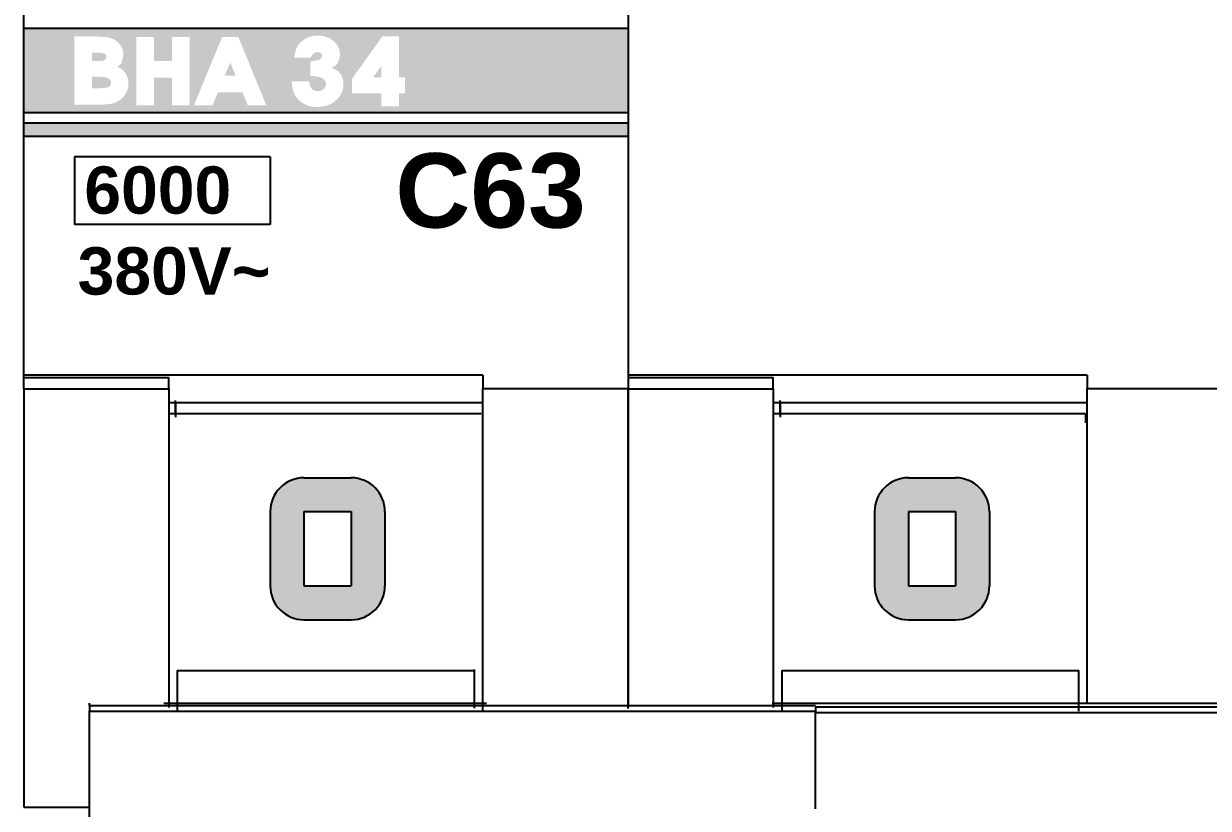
# Model space of a CAD drawing. Header units: inches. Extents: x 274.5 to 346.1, y 101.7 to 190.1.
# Drawn here: x 274.5 to 309.59, y 143.16 to 166.39 of the extents above; entities that cross this region are included whole.
import ezdxf

# ---------------------------------------------------------------- set-up
doc = ezdxf.new("R2010")
doc.units = ezdxf.units.IN
doc.header["$MEASUREMENT"] = 0
doc.styles.get("Standard").update_dxf_attribs({"font": 'arial.ttf'})

msp = doc.modelspace()

# ---------------------------------------------------------------- hatches: boundary and pattern name
at = {"linetype": 'Continuous'}
h = msp.add_hatch(color=256, dxfattribs=at)
h.paths.add_polyline_path([(292.402, 166.244), (274.502, 166.244), (274.502, 163.744), (292.402, 163.744)])
edge = h.paths.add_edge_path(flags=16)
edge.add_spline(control_points=[(278.895, 165.99), (278.895, 165.99), (278.895, 165.395), (278.895, 165.28), (278.795, 165.28), (278.465, 165.28), (278.365, 165.28), (278.365, 165.395), (278.365, 165.99), (278.365, 165.99), (278.365, 165.99), (277.836, 165.99), (277.836, 165.99), (277.836, 165.99), (277.836, 163.968), (277.836, 163.968), (277.836, 163.968), (278.365, 163.968), (278.365, 163.968), (278.365, 163.968), (278.365, 164.675), (278.365, 164.793), (278.465, 164.793), (278.795, 164.793), (278.895, 164.793), (278.895, 164.675), (278.895, 163.968), (278.895, 163.968), (278.895, 163.968), (279.422, 163.968), (279.422, 163.968), (279.422, 163.968), (279.422, 165.99), (279.422, 165.99), (279.422, 165.99), (278.895, 165.99), (278.895, 165.99)], knot_values=[0, 0, 0, 0, 1, 1, 1, 2, 2, 2, 3, 3, 3, 4, 4, 4, 5, 5, 5, 6, 6, 6, 7, 7, 7, 8, 8, 8, 9, 9, 9, 10, 10, 10, 11, 11, 11, 12, 12, 12, 12], degree=3, periodic=0)
edge = h.paths.add_edge_path(flags=16)
edge.add_spline(control_points=[(280.377, 165.99), (280.377, 165.99), (280.859, 165.99), (280.859, 165.99)], knot_values=[7, 7, 7, 7, 8, 8, 8, 8], degree=3, periodic=0)
edge.add_line((280.859, 165.99), (281.688, 163.968))
edge.add_spline(control_points=[(281.688, 163.968), (281.688, 163.968), (281.138, 163.968), (281.138, 163.968)], knot_values=[5, 5, 5, 5, 6, 6, 6, 6], degree=3, periodic=0)
edge.add_line((281.138, 163.968), (280.981, 164.356))
edge.add_spline(control_points=[(280.981, 164.356), (280.901, 164.356), (280.334, 164.356), (280.256, 164.356)], knot_values=[3, 3, 3, 3, 4, 4, 4, 4], degree=3, periodic=0)
edge.add_line((280.256, 164.356), (280.093, 163.968))
edge.add_spline(control_points=[(280.093, 163.968), (280.093, 163.968), (279.543, 163.968), (279.543, 163.968)], knot_values=[1, 1, 1, 1, 2, 2, 2, 2], degree=3, periodic=0)
edge.add_line((279.543, 163.968), (280.377, 165.99))
edge = h.paths.add_edge_path(flags=0)
edge.add_line((280.619, 165.237), (280.782, 164.844))
edge.add_spline(control_points=[(280.782, 164.844), (280.679, 164.844), (280.558, 164.844), (280.454, 164.844)], knot_values=[1, 1, 1, 1, 2, 2, 2, 2], degree=3, periodic=0)
edge.add_line((280.454, 164.844), (280.619, 165.237))
edge = h.paths.add_edge_path(flags=16)
edge.add_spline(control_points=[(277.457, 165.451), (277.457, 165.451), (277.404, 165.239), (277.395, 165.223)], knot_values=[8, 8, 8, 8, 8.99999, 8.99999, 8.99999, 8.99999], degree=3, periodic=0)
edge.add_spline(control_points=[(277.395, 165.223), (277.395, 165.223), (277.395, 165.223), (277.395, 165.223)], knot_values=[7.99999, 7.99999, 7.99999, 7.99999, 8, 8, 8, 8], degree=3, periodic=0)
edge.add_spline(control_points=[(277.395, 165.223), (277.395, 165.223), (277.32, 165.144), (277.285, 165.107)], knot_values=[7, 7, 7, 7, 7.99999, 7.99999, 7.99999, 7.99999], degree=3, periodic=0)
edge.add_spline(control_points=[(277.285, 165.107), (277.384, 165.052), (277.465, 164.999), (277.506, 164.939)], knot_values=[6, 6, 6, 6, 7, 7, 7, 7], degree=3, periodic=0)
edge.add_spline(control_points=[(277.506, 164.939), (277.571, 164.847), (277.604, 164.737), (277.604, 164.613), (277.604, 164.494), (277.57, 164.383), (277.504, 164.285)], knot_values=[4, 4, 4, 4, 5, 5, 5, 6, 6, 6, 6], degree=3, periodic=0)
edge.add_spline(control_points=[(277.504, 164.285), (277.439, 164.188), (277.353, 164.114), (277.249, 164.065)], knot_values=[3, 3, 3, 3, 4, 4, 4, 4], degree=3, periodic=0)
edge.add_spline(control_points=[(277.249, 164.065), (277.148, 164.018), (277.01, 163.994), (276.838, 163.994)], knot_values=[2, 2, 2, 2, 3, 3, 3, 3], degree=3, periodic=0)
edge.add_spline(control_points=[(276.838, 163.994), (276.838, 163.994), (276.002, 163.994), (276.002, 163.994)], knot_values=[1, 1, 1, 1, 2, 2, 2, 2], degree=3, periodic=0)
edge.add_spline(control_points=[(276.002, 163.994), (276.002, 163.994), (276.002, 166.016), (276.002, 166.016)], knot_values=[0, 0, 0, 0, 1, 1, 1, 1], degree=3, periodic=0)
edge.add_spline(control_points=[(276.002, 166.016), (276.002, 166.016), (276.593, 166.016), (276.593, 166.016)], knot_values=[13, 13, 13, 13, 14, 14, 14, 14], degree=3, periodic=0)
edge.add_spline(control_points=[(276.593, 166.016), (276.593, 166.016), (277.004, 165.982), (277.01, 165.981)], knot_values=[12, 12, 12, 12, 13, 13, 13, 13], degree=3, periodic=0)
edge.add_spline(control_points=[(277.01, 165.981), (277.144, 165.948), (277.253, 165.884), (277.334, 165.793)], knot_values=[11, 11, 11, 11, 12, 12, 12, 12], degree=3, periodic=0)
edge.add_spline(control_points=[(277.334, 165.793), (277.415, 165.7), (277.457, 165.589), (277.457, 165.456), (277.457, 165.454), (277.457, 165.452), (277.457, 165.451)], knot_values=[9, 9, 9, 9, 10, 10, 10, 11, 11, 11, 11], degree=3, periodic=0)
edge = h.paths.add_edge_path(flags=0)
edge.add_spline(control_points=[(276.904, 165.317), (276.933, 165.34), (276.947, 165.37), (276.947, 165.412), (276.947, 165.449), (276.934, 165.476), (276.908, 165.497)], knot_values=[1, 1, 1, 1, 2, 2, 2, 3, 3, 3, 3], degree=3, periodic=0)
edge.add_spline(control_points=[(276.904, 165.317), (276.872, 165.291), (276.815, 165.278), (276.738, 165.278)], knot_values=[3, 3, 3, 3, 4, 4, 4, 4], degree=3, periodic=0)
edge.add_spline(control_points=[(276.738, 165.278), (276.738, 165.278), (276.528, 165.278), (276.522, 165.278)], knot_values=[4, 4, 4, 4, 5, 5, 5, 5], degree=3, periodic=0)
edge.add_spline(control_points=[(276.522, 165.278), (276.522, 165.327), (276.522, 165.484), (276.522, 165.533)], knot_values=[5, 5, 5, 5, 6, 6, 6, 6], degree=3, periodic=0)
edge.add_spline(control_points=[(276.522, 165.533), (276.537, 165.533), (276.753, 165.533), (276.753, 165.533)], knot_values=[6, 6, 6, 6, 7, 7, 7, 7], degree=3, periodic=0)
edge.add_spline(control_points=[(276.753, 165.533), (276.753, 165.533), (276.908, 165.497), (276.908, 165.497)], knot_values=[0, 0, 0, 0, 0.99999, 0.99999, 0.99999, 0.99999], degree=3, periodic=0)
edge = h.paths.add_edge_path(flags=0)
edge.add_spline(control_points=[(277.035, 164.521), (277.071, 164.545), (277.088, 164.579), (277.088, 164.626), (277.088, 164.684), (277.066, 164.726), (277.019, 164.76)], knot_values=[1, 1, 1, 1, 2, 2, 2, 3, 3, 3, 3], degree=3, periodic=0)
edge.add_spline(control_points=[(277.035, 164.521), (277.011, 164.505), (276.941, 164.477), (276.75, 164.477)], knot_values=[3, 3, 3, 3, 4, 4, 4, 4], degree=3, periodic=0)
edge.add_spline(control_points=[(276.75, 164.477), (276.75, 164.477), (276.535, 164.477), (276.522, 164.477)], knot_values=[4, 4, 4, 4, 5, 5, 5, 5], degree=3, periodic=0)
edge.add_spline(control_points=[(276.522, 164.477), (276.522, 164.531), (276.522, 164.763), (276.522, 164.817)], knot_values=[5, 5, 5, 5, 6, 6, 6, 6], degree=3, periodic=0)
edge.add_spline(control_points=[(276.522, 164.817), (276.525, 164.817), (276.734, 164.817), (276.734, 164.817)], knot_values=[6, 6, 6, 6, 7, 7, 7, 7], degree=3, periodic=0)
edge.add_spline(control_points=[(276.734, 164.817), (276.868, 164.817), (276.967, 164.797), (277.019, 164.76)], knot_values=[0, 0, 0, 0, 1, 1, 1, 1], degree=3, periodic=0)
edge = h.paths.add_edge_path(flags=16)
edge.add_spline(control_points=[(282.708, 165.84), (282.61, 165.745), (282.549, 165.618), (282.528, 165.464), (282.528, 165.464), (282.517, 165.384), (282.517, 165.384), (282.517, 165.384), (283.001, 165.384), (283.001, 165.384), (283.001, 165.384), (283.033, 165.432), (283.033, 165.432), (283.033, 165.432), (283.098, 165.517), (283.098, 165.517), (283.098, 165.517), (283.206, 165.551), (283.206, 165.551), (283.206, 165.551), (283.31, 165.519), (283.31, 165.519), (283.31, 165.518), (283.343, 165.445), (283.343, 165.445), (283.343, 165.445), (283.319, 165.375), (283.319, 165.375), (283.319, 165.375), (283.242, 165.316), (283.242, 165.316), (283.242, 165.316), (283.002, 165.271), (283.002, 165.271), (283.002, 165.271), (282.995, 165.212), (282.995, 165.212), (282.995, 165.212), (282.995, 164.836), (282.995, 164.836), (282.995, 164.836), (283.064, 164.835), (283.064, 164.835), (283.197, 164.833), (283.297, 164.807), (283.363, 164.758), (283.425, 164.712), (283.453, 164.662), (283.453, 164.598), (283.453, 164.541), (283.432, 164.494), (283.388, 164.454), (283.343, 164.412), (283.286, 164.392), (283.215, 164.392), (283.146, 164.392), (283.092, 164.409), (283.049, 164.446), (283.007, 164.482), (282.978, 164.541), (282.965, 164.621), (282.965, 164.621), (282.955, 164.68), (282.955, 164.68), (282.955, 164.68), (282.441, 164.68), (282.441, 164.68), (282.441, 164.68), (282.446, 164.605), (282.446, 164.605), (282.459, 164.397), (282.534, 164.229), (282.671, 164.106), (282.806, 163.984), (282.982, 163.922), (283.194, 163.922), (283.416, 163.922), (283.603, 163.987), (283.748, 164.115), (283.896, 164.246), (283.971, 164.408), (283.971, 164.597), (283.971, 164.728), (283.931, 164.844), (283.853, 164.941), (283.799, 165.008), (283.712, 165.042), (283.63, 165.081), (283.684, 165.119), (283.746, 165.152), (283.782, 165.201), (283.839, 165.282), (283.868, 165.373), (283.868, 165.471), (283.868, 165.626), (283.803, 165.761), (283.677, 165.872), (283.553, 165.981), (283.398, 166.036), (283.216, 166.036), (283.014, 166.036), (282.843, 165.97), (282.708, 165.84)], knot_values=[0, 0, 0, 0, 1, 1, 1, 2, 2, 2, 3, 3, 3, 4, 4, 4, 5, 5, 5, 6, 6, 6, 7, 7, 7, 8, 8, 8, 9, 9, 9, 10, 10, 10, 11, 11, 11, 12, 12, 12, 13, 13, 13, 14, 14, 14, 15, 15, 15, 16, 16, 16, 17, 17, 17, 18, 18, 18, 19, 19, 19, 20, 20, 20, 21, 21, 21, 22, 22, 22, 23, 23, 23, 24, 24, 24, 25, 25, 25, 26, 26, 26, 27, 27, 27, 28, 28, 28, 29, 29, 29, 30, 30, 30, 31, 31, 31, 32, 32, 32, 33, 33, 33, 34, 34, 34, 34], degree=3, periodic=0)
edge = h.paths.add_edge_path(flags=16)
edge.add_line((284.222, 164.751), (285.125, 166.009))
edge.add_spline(control_points=[(285.125, 166.009), (285.125, 166.009), (285.613, 166.009), (285.613, 166.009)], knot_values=[10, 10, 10, 10, 11, 11, 11, 11], degree=3, periodic=0)
edge.add_line((285.613, 166.009), (285.613, 164.799))
edge.add_spline(control_points=[(285.613, 164.799), (285.665, 164.799), (285.792, 164.799), (285.792, 164.799)], knot_values=[8.000011, 8.000011, 8.000011, 8.000011, 9, 9, 9, 9], degree=3, periodic=0)
edge.add_spline(control_points=[(285.792, 164.799), (285.792, 164.799), (285.792, 164.799), (285.792, 164.799)], knot_values=[8, 8, 8, 8, 8.000011, 8.000011, 8.000011, 8.000011], degree=3, periodic=0)
edge.add_line((285.792, 164.799), (285.792, 164.327))
edge.add_spline(control_points=[(285.792, 164.327), (285.792, 164.327), (285.665, 164.327), (285.613, 164.327)], knot_values=[6, 6, 6, 6, 6.999989, 6.999989, 6.999989, 6.999989], degree=3, periodic=0)
edge.add_spline(control_points=[(285.613, 164.327), (285.613, 164.232), (285.613, 163.941), (285.613, 163.941)], knot_values=[5.00001, 5.00001, 5.00001, 5.00001, 6, 6, 6, 6], degree=3, periodic=0)
edge.add_line((285.613, 163.941), (285.097, 163.941))
edge.add_spline(control_points=[(285.097, 163.941), (285.097, 163.941), (285.097, 164.232), (285.097, 164.327)], knot_values=[3, 3, 3, 3, 3.99999, 3.99999, 3.99999, 3.99999], degree=3, periodic=0)
edge.add_line((285.097, 164.327), (284.222, 164.327))
edge.add_spline(control_points=[(284.222, 164.327), (284.222, 164.327), (284.222, 164.751), (284.222, 164.751)], knot_values=[1, 1, 1, 1, 2, 2, 2, 2], degree=3, periodic=0)
edge = h.paths.add_edge_path(flags=16)
edge.add_line((284.848, 164.799), (285.097, 165.141))
edge.add_spline(control_points=[(285.097, 165.141), (285.097, 164.986), (285.097, 164.867), (285.097, 164.799)], knot_values=[0, 0, 0, 0, 1, 1, 1, 1], degree=3, periodic=0)
edge.add_spline(control_points=[(285.097, 164.799), (285.032, 164.799), (284.953, 164.799), (284.848, 164.799)], knot_values=[1, 1, 1, 1, 2, 2, 2, 2], degree=3, periodic=0)
msp.add_hatch(color=256).paths.add_polyline_path([(292.402, 163.044), (292.402, 163.444), (274.502, 163.444), (274.502, 163.044)])
h = msp.add_hatch(color=256)
h.paths.add_polyline_path([(285.202, 151.942, 0.414214), (284.202, 152.942), (282.802, 152.942, 0.414214), (281.802, 151.942), (281.802, 149.742, 0.414214), (282.802, 148.742), (284.202, 148.742, 0.414214), (285.202, 149.742)])
h.paths.add_polyline_path([(282.802, 151.942), (284.202, 151.942), (284.202, 149.742), (282.802, 149.742)], flags=16)
h = msp.add_hatch(color=256)
h.paths.add_polyline_path([(303.102, 151.942, 0.414214), (302.102, 152.942), (300.702, 152.942, 0.414214), (299.702, 151.942), (299.702, 149.742, 0.414214), (300.702, 148.742), (302.102, 148.742, 0.414214), (303.102, 149.742)])
h.paths.add_polyline_path([(300.702, 151.942), (302.102, 151.942), (302.102, 149.742), (300.702, 149.742)], flags=16)

# ---------------------------------------------------------------- linework, layer by layer
for p, q in [((274.502, 155.911), (274.502, 188.538)), ((292.402, 188.538), (292.402, 155.572)), ((292.402, 166.244), (274.502, 166.244)), ((292.402, 163.744), (274.502, 163.744)), ((292.402, 163.444), (274.502, 163.444)), ((292.402, 163.044), (274.502, 163.044)), ((276.002, 162.444), (276.002, 160.444)), ((281.802, 162.444), (276.002, 162.444)), ((281.802, 162.444), (281.802, 160.444)), ((281.802, 160.444), (276.002, 160.444)), ((288.102, 155.979), (274.502, 155.979)), ((274.502, 155.911), (278.802, 155.911)), ((274.502, 155.572), (274.502, 155.911)), ((278.802, 155.572), (278.802, 155.911)), ((288.102, 155.979), (288.102, 155.572)), ((306.002, 155.979), (292.402, 155.979)), ((292.402, 155.911), (296.702, 155.911)), ((296.702, 155.572), (296.702, 155.911)), ((306.002, 155.979), (306.002, 155.572)), ((274.502, 155.572), (278.802, 155.572)), ((274.502, 155.572), (274.502, 143.195)), ((278.802, 155.588), (278.802, 146.143)), ((288.102, 146.007), (288.102, 155.588)), ((292.402, 155.572), (288.102, 155.572)), ((292.402, 155.588), (292.402, 146.143)), ((292.402, 146.111), (292.402, 155.588)), ((292.402, 155.572), (296.702, 155.572)), ((296.702, 155.588), (296.702, 146.143)), ((306.002, 146.273), (306.002, 155.588)), ((310.302, 155.572), (306.002, 155.572)), ((288.102, 155.166), (278.802, 155.166)), ((279.002, 154.795), (279.002, 155.234)), ((279.002, 155.181), (279.002, 154.741)), ((306.002, 155.166), (296.702, 155.166)), ((296.902, 154.795), (296.902, 155.234)), ((296.902, 155.181), (296.902, 154.741)), ((288.052, 154.838), (278.802, 154.838)), ((305.952, 154.838), (296.702, 154.838)), ((305.952, 154.838), (305.952, 154.568)), ((282.802, 152.942), (284.202, 152.942)), ((300.702, 152.942), (302.102, 152.942)), ((281.802, 151.942), (281.802, 149.742)), ((282.802, 151.942), (284.202, 151.942)), ((282.802, 151.942), (282.802, 149.742)), ((284.202, 151.942), (284.202, 149.742)), ((285.202, 151.942), (285.202, 149.742)), ((299.702, 151.942), (299.702, 149.742)), ((300.702, 151.942), (300.702, 149.742)), ((300.702, 151.942), (302.102, 151.942)), ((302.102, 151.942), (302.102, 149.742)), ((303.102, 151.942), (303.102, 149.742)), ((282.802, 149.742), (284.202, 149.742)), ((300.702, 149.742), (302.102, 149.742)), ((282.802, 148.742), (284.202, 148.742)), ((300.702, 148.742), (302.102, 148.742)), ((279.052, 147.242), (287.852, 147.242)), ((279.052, 147.242), (279.052, 146.031)), ((287.852, 146.157), (287.852, 147.266)), ((287.852, 146.125), (287.852, 147.224)), ((296.952, 147.242), (305.752, 147.242)), ((296.952, 147.242), (296.952, 146.031)), ((305.752, 146.031), (305.752, 147.242)), ((276.452, 146.197), (276.452, 146.273)), ((276.452, 146.197), (276.452, 146.029)), ((276.452, 146.197), (297.952, 146.197)), ((276.452, 142.588), (276.452, 146.029)), ((276.452, 146.029), (297.952, 146.029)), ((278.649, 146.273), (288.207, 146.273)), ((296.665, 146.273), (324.019, 146.273)), ((322.952, 146.153), (297.952, 146.153)), ((297.952, 146.153), (297.952, 145.984)), ((322.952, 145.984), (297.952, 145.984)), ((297.952, 143.138), (297.952, 145.984)), ((274.502, 143.195), (276.452, 143.195))]:
    msp.add_line(p, q)
for centre, start, end in [((282.802, 151.942), 90, 180), ((284.202, 151.942), 0, 90), ((300.702, 151.942), 90, 180), ((302.102, 151.942), 0, 90), ((282.802, 149.742), 180, 270), ((284.202, 149.742), 270, 0), ((300.702, 149.742), 180, 270), ((302.102, 149.742), 270, 0)]:
    msp.add_arc(centre, 1, start, end)

# ---------------------------------------------------------------- texts
at = {"attachment_point": 1}
for s, insert, char_height, width in [('{\\fArial|b1|i0|c0|p34;C63}', (285.51, 162.551), 2.2, 5.91194), ('{\\fArial|b1|i0|c0|p34;6000}', (276.298, 162.161), 1.4, 7.19073), ('{\\fArial|b1|i0|c0|p34;380V\\fArial|b1|i0|c136|p0;~}', (276.099, 159.769), 1.4, 9.6739)]:
    msp.add_mtext(s, dxfattribs=dict(at, insert=insert, char_height=char_height, width=width))

doc.saveas('drawing.dxf')
